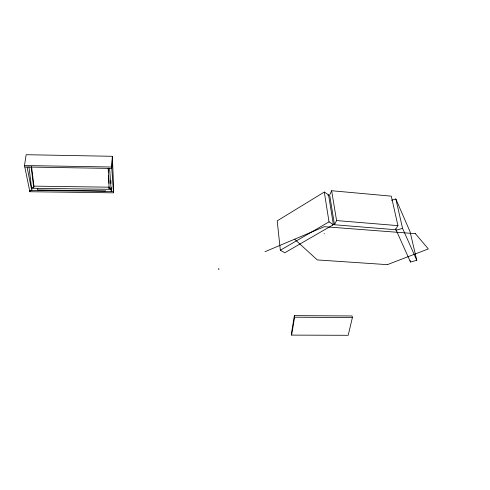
<?xml version="1.0" encoding="UTF-8"?>
<svg xmlns="http://www.w3.org/2000/svg" width="490" height="490" viewBox="0 0 490 490"><rect width="100%" height="100%" fill="white"/><g stroke="black" fill="none" stroke-linecap="round" stroke-linejoin="round"><path stroke-width="0.73" d="M113.625 187.247L113.472 192.821L29.872 191.731L24.5 165.54L26.148 154.705L112.345 156.298L113.625 187.247L113.38 191.504L29.596 190.389M113.472 192.821L111.696 167.017L112.345 156.298M112.437 157.731L111.794 168.438L24.794 166.986M111.15 187.211L111.218 188.73L109.105 188.699L109.203 187.1M37.785 188.344L37.571 189.955L105.693 190.867M28.947 166.796L31.55 187.639L33.712 187.67L33.933 186.053L31.568 166.71M29.872 191.731L30.08 190.298M294.368 315.634L291.415 333.531L291.636 335.111L348.2 335.295L352.402 317.526L352.053 315.958L294.368 315.634L294.594 317.214L291.636 335.111M331.644 190.732L329.648 195.008L334.492 224.757L395.454 229.718L397.935 225.633L391.302 196.159L331.644 190.732L336.575 220.567L334.492 224.757M332.685 225.069L333.004 224.426M324.307 192.037L277.199 220.855L280.335 250.237L284.776 252.773L333.384 224.671L328.57 194.916L324.307 192.037L329.01 221.866L333.384 224.671M327.902 195.32L328.57 194.916M280.335 250.237L329.01 221.866M264.998 251.695L324.319 226.686L415.489 233.675M387.59 264.557L428.334 248.92L415.404 233.669M391.522 200.251L395.84 198.977L410.063 231.746L416.794 260.312L410.479 262.028L395.565 228.806M395.889 230.269L402.572 228.371L416.794 260.312M294.594 317.214L352.402 317.526M33.884 186.139L109.246 187.186M24.5 165.54L111.696 167.017M387.351 264.649L317.281 259.927L294.613 239.206M336.575 220.567L397.935 225.633M410.142 260.564L410.479 262.028M395.84 198.977L402.572 228.371M27.036 167.023L31.752 190.42L32.058 188.264L111.401 189.342L111.279 191.474L109.607 168.401M324.153 233.43L324.215 233.81M31.152 166.833L33.712 187.67M218.767 268.373L218.834 269.776M108.357 168.174L108.529 171.959M108.694 175.745L109.037 183.315M108.186 168.26L109.105 188.699M110.856 180.4L110.991 183.432"/></g></svg>
